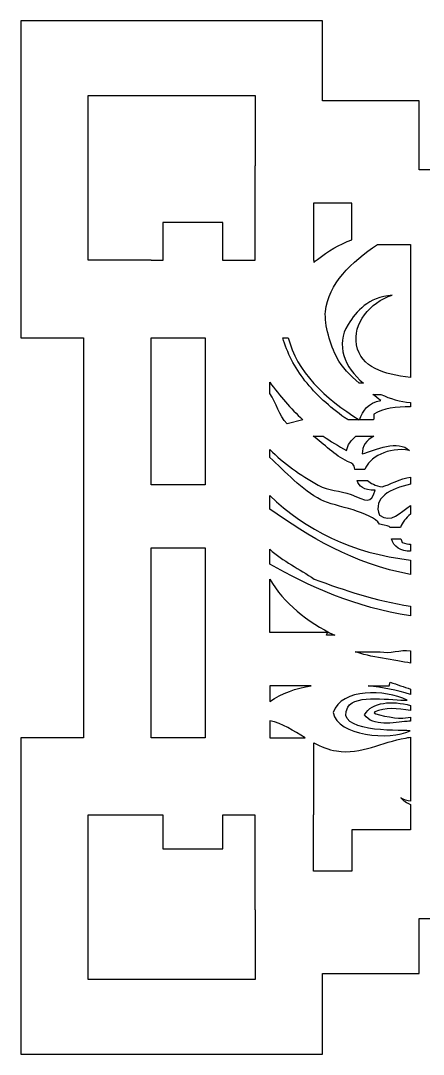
# Model space of a CAD drawing. Header units: centimetres. Extents: x -7.8 to 7.3, y -6 to 13.9.
# Drawn here: x -7.76 to -4.16, y 4.64 to 13.89 of the extents above; entities that cross this region are included whole.
import ezdxf

# ---------------------------------------------------------------- set-up
doc = ezdxf.new("R2010")
doc.units = ezdxf.units.CM
doc.header["$MEASUREMENT"] = 0
doc.layers.add('layer 1', color=7, linetype='Continuous')

msp = doc.modelspace()

# ---------------------------------------------------------------- linework, layer by layer
at = {"layer": 'layer 1', "color": 30}
for points, knots in [([(-7.76063, 13.89131), (-7.76063, 13.89131), (-5.05971, 13.89131), (-5.05971, 13.89131), (-5.05971, 13.89131), (-5.05971, 13.89131), (-5.05971, 13.17353), (-5.05971, 13.17353), (-5.05971, 13.17353), (-5.05971, 13.17353), (-4.19442, 13.17353), (-4.19442, 13.17353), (-4.19442, 13.17353), (-4.19442, 13.17353), (-4.19442, 12.55783), (-4.19442, 12.55783), (-4.19442, 12.55783), (-4.19442, 12.55783), (-2.87372, 12.55783), (-2.87372, 12.55783), (-2.87372, 12.55783), (-2.87372, 12.55783), (-2.87372, 13.89131), (-2.87372, 13.89131), (-2.87372, 13.89131), (-2.87372, 13.89131), (-0.23975, 13.89131), (-0.23975, 13.89131), (-0.23975, 13.89131), (-0.23975, 13.89131), (2.39421, 13.89131), (2.39421, 13.89131), (2.39421, 13.89131), (2.39421, 13.89131), (2.39421, 12.55783), (2.39421, 12.55783), (2.39421, 12.55783), (2.39421, 12.55783), (3.71491, 12.55783), (3.71491, 12.55783), (3.71491, 12.55783), (3.71491, 12.55783), (3.71491, 13.17353), (3.71491, 13.17353), (3.71491, 13.17353), (3.71491, 13.17353), (4.5802, 13.17353), (4.5802, 13.17353), (4.5802, 13.17353), (4.5802, 13.17353), (4.5802, 13.89131), (4.5802, 13.89131), (4.5802, 13.89131), (4.5802, 13.89131), (7.28112, 13.89131), (7.28112, 13.89131), (7.28112, 13.89131), (7.28112, 13.89131), (7.28112, 11.05528), (7.28112, 11.05528), (7.28112, 11.05528), (7.28112, 11.05528), (6.71779, 11.05528), (6.71779, 11.05528), (6.71779, 11.05528), (6.71779, 11.05528), (6.71779, 7.47615), (6.71779, 7.47615), (6.71779, 7.47615), (6.71779, 7.47615), (7.28112, 7.47615), (7.28112, 7.47615), (7.28112, 7.47615), (7.28112, 7.47615), (7.28112, 4.64433), (7.28112, 4.64433), (7.28112, 4.64433), (7.28112, 4.64433), (4.5802, 4.64433), (4.5802, 4.64433), (4.5802, 4.64433), (4.5802, 4.64433), (4.5802, 5.36721), (4.5802, 5.36721), (4.5802, 5.36721), (4.5802, 5.36721), (3.71491, 5.36721), (3.71491, 5.36721), (3.71491, 5.36721), (3.71491, 5.36721), (3.71491, 5.85966), (3.71491, 5.85966), (3.71491, 5.85966), (3.71491, 5.85966), (2.39421, 5.85966), (2.39421, 5.85966), (2.39421, 5.85966), (2.39421, 5.85966), (2.39421, 4.64433), (2.39421, 4.64433), (2.39421, 4.64433), (2.39421, 4.64433), (-0.23975, 4.64433), (-0.23975, 4.64433), (-0.23975, 4.64433), (-0.23975, 4.64433), (-2.87372, 4.64433), (-2.87372, 4.64433), (-2.87372, 4.64433), (-2.87372, 4.64433), (-2.87372, 5.85966), (-2.87372, 5.85966), (-2.87372, 5.85966), (-2.87372, 5.85966), (-4.19442, 5.85966), (-4.19442, 5.85966), (-4.19442, 5.85966), (-4.19442, 5.85966), (-4.19442, 5.36721), (-4.19442, 5.36721), (-4.19442, 5.36721), (-4.19442, 5.36721), (-5.05971, 5.36721), (-5.05971, 5.36721), (-5.05971, 5.36721), (-5.05971, 5.36721), (-5.05971, 4.64433), (-5.05971, 4.64433), (-5.05971, 4.64433), (-5.05971, 4.64433), (-7.76063, 4.64433), (-7.76063, 4.64433), (-7.76063, 4.64433), (-7.76063, 4.64433), (-7.76063, 7.47615), (-7.76063, 7.47615), (-7.76063, 7.47615), (-7.76063, 7.47615), (-7.1973, 7.47615), (-7.1973, 7.47615), (-7.1973, 7.47615), (-7.1973, 7.47615), (-7.1973, 11.05528), (-7.1973, 11.05528), (-7.1973, 11.05528), (-7.1973, 11.05528), (-7.76063, 11.05528), (-7.76063, 11.05528), (-7.76063, 11.05528), (-7.76063, 11.05528), (-7.76063, 13.89131), (-7.76063, 13.89131)], [0, 0, 0, 0, 0.025641, 0.025641, 0.025641, 0.025641, 0.0512821, 0.0512821, 0.0512821, 0.0512821, 0.0769231, 0.0769231, 0.0769231, 0.0769231, 0.1025641, 0.1025641, 0.1025641, 0.1025641, 0.1282051, 0.1282051, 0.1282051, 0.1282051, 0.1538462, 0.1538462, 0.1538462, 0.1538462, 0.1794872, 0.1794872, 0.1794872, 0.1794872, 0.2051282, 0.2051282, 0.2051282, 0.2051282, 0.2307692, 0.2307692, 0.2307692, 0.2307692, 0.2564103, 0.2564103, 0.2564103, 0.2564103, 0.2820513, 0.2820513, 0.2820513, 0.2820513, 0.3076923, 0.3076923, 0.3076923, 0.3076923, 0.3333333, 0.3333333, 0.3333333, 0.3333333, 0.3589744, 0.3589744, 0.3589744, 0.3589744, 0.3846154, 0.3846154, 0.3846154, 0.3846154, 0.4102564, 0.4102564, 0.4102564, 0.4102564, 0.4358974, 0.4358974, 0.4358974, 0.4358974, 0.4615385, 0.4615385, 0.4615385, 0.4615385, 0.4871795, 0.4871795, 0.4871795, 0.4871795, 0.5128205, 0.5128205, 0.5128205, 0.5128205, 0.5384615, 0.5384615, 0.5384615, 0.5384615, 0.5641026, 0.5641026, 0.5641026, 0.5641026, 0.5897436, 0.5897436, 0.5897436, 0.5897436, 0.6153846, 0.6153846, 0.6153846, 0.6153846, 0.6410256, 0.6410256, 0.6410256, 0.6410256, 0.6666667, 0.6666667, 0.6666667, 0.6666667, 0.6923077, 0.6923077, 0.6923077, 0.6923077, 0.7179487, 0.7179487, 0.7179487, 0.7179487, 0.7435897, 0.7435897, 0.7435897, 0.7435897, 0.7692308, 0.7692308, 0.7692308, 0.7692308, 0.7948718, 0.7948718, 0.7948718, 0.7948718, 0.8205128, 0.8205128, 0.8205128, 0.8205128, 0.8461538, 0.8461538, 0.8461538, 0.8461538, 0.8717949, 0.8717949, 0.8717949, 0.8717949, 0.8974359, 0.8974359, 0.8974359, 0.8974359, 0.9230769, 0.9230769, 0.9230769, 0.9230769, 0.9487179, 0.9487179, 0.9487179, 0.9487179, 1, 1, 1, 1]), ([(-6.48905, 12.08664), (-6.48905, 12.08664), (-5.95159, 12.08664), (-5.95159, 12.08664), (-5.95159, 12.08664), (-5.95159, 12.08664), (-5.95159, 11.74494), (-5.95159, 11.74494), (-5.95159, 11.74494), (-5.95159, 11.74494), (-5.66406, 11.74494), (-5.66406, 11.74494), (-5.66406, 11.74494), (-5.66406, 11.74494), (-5.66406, 12.59375), (-5.66406, 12.59375), (-5.66406, 12.59375), (-5.66406, 12.59375), (-5.66291, 12.59375), (-5.66291, 12.59375), (-5.66291, 12.59375), (-5.66291, 12.59375), (-5.66291, 13.22162), (-5.66291, 13.22162), (-5.66291, 13.22162), (-5.66291, 13.22162), (-7.15743, 13.22162), (-7.15743, 13.22162), (-7.15743, 13.22162), (-7.15743, 13.22162), (-7.15743, 11.74968), (-7.15743, 11.74968), (-7.15743, 11.74968), (-7.15743, 11.74968), (-6.5941, 11.74968), (-6.5941, 11.74968), (-6.5941, 11.74968), (-6.5941, 11.74968), (-6.5941, 11.74494), (-6.5941, 11.74494), (-6.5941, 11.74494), (-6.5941, 11.74494), (-6.48905, 11.74494), (-6.48905, 11.74494), (-6.48905, 11.74494), (-6.48905, 11.74494), (-6.48905, 12.08664), (-6.48905, 12.08664)], [0, 0, 0, 0, 0.0769231, 0.0769231, 0.0769231, 0.0769231, 0.1538462, 0.1538462, 0.1538462, 0.1538462, 0.2307692, 0.2307692, 0.2307692, 0.2307692, 0.3076923, 0.3076923, 0.3076923, 0.3076923, 0.3846154, 0.3846154, 0.3846154, 0.3846154, 0.4615385, 0.4615385, 0.4615385, 0.4615385, 0.5384615, 0.5384615, 0.5384615, 0.5384615, 0.6153846, 0.6153846, 0.6153846, 0.6153846, 0.6923077, 0.6923077, 0.6923077, 0.6923077, 0.7692308, 0.7692308, 0.7692308, 0.7692308, 0.8461538, 0.8461538, 0.8461538, 0.8461538, 1, 1, 1, 1]), ([(-4.79762, 11.93126), (-4.90965, 11.88836), (-5.01244, 11.82848), (-5.10452, 11.75586), (-5.10452, 11.75586), (-5.11584, 11.74693), (-5.12672, 11.73811), (-5.13719, 11.72936), (-5.13719, 11.72936), (-5.13719, 11.72936), (-5.13719, 11.74494), (-5.13719, 11.74494), (-5.13719, 11.74494), (-5.13719, 11.74494), (-5.13946, 11.74494), (-5.13946, 11.74494), (-5.13946, 11.74494), (-5.13946, 11.74494), (-5.13946, 12.25725), (-5.13946, 12.25725), (-5.13946, 12.25725), (-5.13946, 12.25725), (-4.79762, 12.25725), (-4.79762, 12.25725), (-4.79762, 12.25725), (-4.79762, 12.25725), (-4.79762, 11.93126), (-4.79762, 11.93126)], [0, 0, 0, 0, 0.125, 0.125, 0.125, 0.125, 0.25, 0.25, 0.25, 0.25, 0.375, 0.375, 0.375, 0.375, 0.5, 0.5, 0.5, 0.5, 0.625, 0.625, 0.625, 0.625, 0.75, 0.75, 0.75, 0.75, 1, 1, 1, 1]), ([(-4.73271, 10.64824), (-4.73271, 10.64824), (-4.69358, 10.64824), (-4.69358, 10.64824), (-4.69358, 10.64824), (-4.86267, 10.7892), (-4.94377, 10.99246), (-4.83118, 11.17278), (-4.83118, 11.17278), (-4.75392, 11.29647), (-4.65457, 11.41273), (-4.43544, 11.43678), (-4.43544, 11.43678), (-4.63581, 11.36907), (-4.79131, 11.18314), (-4.75459, 10.99002), (-4.75459, 10.99002), (-4.71588, 10.78657), (-4.51489, 10.72878), (-4.27172, 10.70014), (-4.27172, 10.70014), (-4.27172, 10.70014), (-4.27172, 11.88813), (-4.27172, 11.88813), (-4.27172, 11.88813), (-4.27172, 11.88813), (-4.56716, 11.88813), (-4.56716, 11.88813), (-4.56716, 11.88813), (-4.80299, 11.73321), (-5.00788, 11.5377), (-5.033, 11.28854), (-5.033, 11.28854), (-5.04477, 11.17185), (-4.987, 10.98233), (-4.93083, 10.87809), (-4.93083, 10.87809), (-4.88386, 10.79097), (-4.81244, 10.71697), (-4.73271, 10.64824)], [0, 0, 0, 0, 0.0909091, 0.0909091, 0.0909091, 0.0909091, 0.1818182, 0.1818182, 0.1818182, 0.1818182, 0.2727273, 0.2727273, 0.2727273, 0.2727273, 0.3636364, 0.3636364, 0.3636364, 0.3636364, 0.4545455, 0.4545455, 0.4545455, 0.4545455, 0.5454545, 0.5454545, 0.5454545, 0.5454545, 0.6363636, 0.6363636, 0.6363636, 0.6363636, 0.7272727, 0.7272727, 0.7272727, 0.7272727, 0.8181818, 0.8181818, 0.8181818, 0.8181818, 1, 1, 1, 1]), ([(-6.10933, 9.73782), (-6.10933, 9.73782), (-6.10933, 11.05528), (-6.10933, 11.05528), (-6.10933, 11.05528), (-6.10933, 11.05528), (-6.5941, 11.05528), (-6.5941, 11.05528), (-6.5941, 11.05528), (-6.5941, 11.05528), (-6.5941, 9.73782), (-6.5941, 9.73782), (-6.5941, 9.73782), (-6.5941, 9.73782), (-6.10933, 9.73782), (-6.10933, 9.73782)], [0, 0, 0, 0, 0.2, 0.2, 0.2, 0.2, 0.4, 0.4, 0.4, 0.4, 0.6, 0.6, 0.6, 0.6, 1, 1, 1, 1]), ([(-4.83031, 10.32125), (-4.83031, 10.32125), (-4.73132, 10.32125), (-4.73132, 10.32125), (-4.73132, 10.32125), (-5.03606, 10.50621), (-5.29498, 10.75656), (-5.36553, 11.05528), (-5.36553, 11.05528), (-5.36553, 11.05528), (-5.41552, 11.05528), (-5.41552, 11.05528), (-5.41552, 11.05528), (-5.37619, 10.92063), (-5.31048, 10.79084), (-5.21646, 10.67066), (-5.21646, 10.67066), (-5.11936, 10.54659), (-4.99703, 10.43581), (-4.85959, 10.33909), (-4.85959, 10.33909), (-4.85105, 10.33308), (-4.84102, 10.32716), (-4.83031, 10.32125)], [0, 0, 0, 0, 0.1428571, 0.1428571, 0.1428571, 0.1428571, 0.2857143, 0.2857143, 0.2857143, 0.2857143, 0.4285714, 0.4285714, 0.4285714, 0.4285714, 0.5714286, 0.5714286, 0.5714286, 0.5714286, 0.7142857, 0.7142857, 0.7142857, 0.7142857, 1, 1, 1, 1]), ([(-5.37521, 10.28399), (-5.37521, 10.28399), (-5.23594, 10.32125), (-5.23594, 10.32125), (-5.23594, 10.32125), (-5.34691, 10.42215), (-5.44162, 10.53313), (-5.53149, 10.65787), (-5.53149, 10.65787), (-5.53149, 10.65787), (-5.53149, 10.55482), (-5.53149, 10.55482), (-5.53149, 10.55482), (-5.46756, 10.4732), (-5.45326, 10.35747), (-5.37521, 10.28399)], [0, 0, 0, 0, 0.2, 0.2, 0.2, 0.2, 0.4, 0.4, 0.4, 0.4, 0.6, 0.6, 0.6, 0.6, 1, 1, 1, 1]), ([(-4.72853, 10.32125), (-4.72853, 10.32125), (-4.60403, 10.32125), (-4.60403, 10.32125), (-4.60403, 10.32125), (-4.5991, 10.33449), (-4.59671, 10.34974), (-4.6014, 10.37064), (-4.6014, 10.37064), (-4.51675, 10.42573), (-4.40035, 10.43831), (-4.27172, 10.437), (-4.27172, 10.437), (-4.27172, 10.437), (-4.27172, 10.47485), (-4.27172, 10.47485), (-4.27172, 10.47485), (-4.36485, 10.48292), (-4.45527, 10.50897), (-4.53673, 10.54802), (-4.53673, 10.54802), (-4.53673, 10.54802), (-4.60878, 10.54802), (-4.60878, 10.54802), (-4.60878, 10.54802), (-4.58494, 10.52945), (-4.56108, 10.51099), (-4.53758, 10.49246), (-4.53758, 10.49246), (-4.65037, 10.47775), (-4.69972, 10.40046), (-4.72853, 10.32125)], [0, 0, 0, 0, 0.1111111, 0.1111111, 0.1111111, 0.1111111, 0.2222222, 0.2222222, 0.2222222, 0.2222222, 0.3333333, 0.3333333, 0.3333333, 0.3333333, 0.4444444, 0.4444444, 0.4444444, 0.4444444, 0.5555556, 0.5555556, 0.5555556, 0.5555556, 0.6666667, 0.6666667, 0.6666667, 0.6666667, 0.7777778, 0.7777778, 0.7777778, 0.7777778, 1, 1, 1, 1]), ([(-4.59944, 10.17455), (-4.59944, 10.17455), (-4.76257, 10.17455), (-4.76257, 10.17455), (-4.76257, 10.17455), (-4.80188, 10.13638), (-4.83789, 10.0992), (-4.84394, 10.0457), (-4.84394, 10.0457), (-4.91958, 10.08698), (-4.9886, 10.12979), (-5.05236, 10.17455), (-5.05236, 10.17455), (-5.05236, 10.17455), (-5.14243, 10.17455), (-5.14243, 10.17455), (-5.14243, 10.17455), (-5.04896, 10.10652), (-4.94706, 9.99941), (-4.83727, 9.94859), (-4.83727, 9.94859), (-4.78806, 9.92581), (-4.7764, 9.92646), (-4.76931, 9.87703), (-4.76931, 9.87703), (-4.76931, 9.87703), (-4.68039, 9.87703), (-4.68039, 9.87703), (-4.68039, 9.87703), (-4.64719, 9.97962), (-4.46796, 10.08461), (-4.28229, 10.0457), (-4.28229, 10.0457), (-4.37979, 10.145), (-4.59107, 10.05375), (-4.70351, 10.01525), (-4.70351, 10.01525), (-4.70747, 10.08539), (-4.66512, 10.13797), (-4.59944, 10.17455)], [0, 0, 0, 0, 0.0909091, 0.0909091, 0.0909091, 0.0909091, 0.1818182, 0.1818182, 0.1818182, 0.1818182, 0.2727273, 0.2727273, 0.2727273, 0.2727273, 0.3636364, 0.3636364, 0.3636364, 0.3636364, 0.4545455, 0.4545455, 0.4545455, 0.4545455, 0.5454545, 0.5454545, 0.5454545, 0.5454545, 0.6363636, 0.6363636, 0.6363636, 0.6363636, 0.7272727, 0.7272727, 0.7272727, 0.7272727, 0.8181818, 0.8181818, 0.8181818, 0.8181818, 1, 1, 1, 1]), ([(-4.45336, 9.35731), (-4.45336, 9.35731), (-4.361, 9.35731), (-4.361, 9.35731), (-4.361, 9.35731), (-4.34731, 9.40369), (-4.3136, 9.44255), (-4.27172, 9.47605), (-4.27172, 9.47605), (-4.27172, 9.47605), (-4.27172, 9.553), (-4.27172, 9.553), (-4.27172, 9.553), (-4.36478, 9.49289), (-4.44375, 9.3901), (-4.55036, 9.46694), (-4.55036, 9.46694), (-4.61071, 9.62364), (-4.4527, 9.70769), (-4.27172, 9.74425), (-4.27172, 9.74425), (-4.27172, 9.74425), (-4.27172, 9.8063), (-4.27172, 9.8063), (-4.27172, 9.8063), (-4.35936, 9.79637), (-4.4668, 9.73853), (-4.52482, 9.72079), (-4.52482, 9.72079), (-4.58806, 9.73222), (-4.63046, 9.75218), (-4.65584, 9.77681), (-4.65584, 9.77681), (-4.65584, 9.77681), (-4.75058, 9.77681), (-4.75058, 9.77681), (-4.75058, 9.77681), (-4.73272, 9.72743), (-4.69324, 9.68997), (-4.58865, 9.69033), (-4.58865, 9.69033), (-4.62341, 9.56446), (-4.66334, 9.59614), (-4.80393, 9.65113), (-4.80393, 9.65113), (-4.90911, 9.69225), (-5.00135, 9.6834), (-5.09777, 9.73645), (-5.09777, 9.73645), (-5.25995, 9.82564), (-5.40745, 9.93209), (-5.53149, 10.05405), (-5.53149, 10.05405), (-5.53149, 10.05405), (-5.53149, 9.98416), (-5.53149, 9.98416), (-5.53149, 9.98416), (-5.39402, 9.86276), (-5.24375, 9.68809), (-5.0737, 9.60483), (-5.0737, 9.60483), (-4.93965, 9.53919), (-4.61553, 9.5018), (-4.55036, 9.38571), (-4.55036, 9.38571), (-4.48503, 9.3765), (-4.46144, 9.37008), (-4.45336, 9.35731)], [0, 0, 0, 0, 0.0555556, 0.0555556, 0.0555556, 0.0555556, 0.1111111, 0.1111111, 0.1111111, 0.1111111, 0.1666667, 0.1666667, 0.1666667, 0.1666667, 0.2222222, 0.2222222, 0.2222222, 0.2222222, 0.2777778, 0.2777778, 0.2777778, 0.2777778, 0.3333333, 0.3333333, 0.3333333, 0.3333333, 0.3888889, 0.3888889, 0.3888889, 0.3888889, 0.4444444, 0.4444444, 0.4444444, 0.4444444, 0.5, 0.5, 0.5, 0.5, 0.5555556, 0.5555556, 0.5555556, 0.5555556, 0.6111111, 0.6111111, 0.6111111, 0.6111111, 0.6666667, 0.6666667, 0.6666667, 0.6666667, 0.7222222, 0.7222222, 0.7222222, 0.7222222, 0.7777778, 0.7777778, 0.7777778, 0.7777778, 0.8333333, 0.8333333, 0.8333333, 0.8333333, 0.8888889, 0.8888889, 0.8888889, 0.8888889, 1, 1, 1, 1]), ([(-4.27172, 8.93687), (-4.27172, 8.93687), (-4.27172, 9.06604), (-4.27172, 9.06604), (-4.27172, 9.06604), (-4.79106, 9.12277), (-5.21814, 9.34052), (-5.53149, 9.64256), (-5.53149, 9.64256), (-5.53149, 9.64256), (-5.53149, 9.52252), (-5.53149, 9.52252), (-5.53149, 9.52252), (-5.18939, 9.27935), (-4.78687, 9.03134), (-4.27172, 8.93687)], [0, 0, 0, 0, 0.2, 0.2, 0.2, 0.2, 0.4, 0.4, 0.4, 0.4, 0.6, 0.6, 0.6, 0.6, 1, 1, 1, 1]), ([(-4.35916, 9.25708), (-4.35916, 9.25708), (-4.44343, 9.25708), (-4.44343, 9.25708), (-4.44343, 9.25708), (-4.42478, 9.18633), (-4.35515, 9.14204), (-4.27172, 9.14448), (-4.27172, 9.14448), (-4.27172, 9.14448), (-4.27172, 9.20875), (-4.27172, 9.20875), (-4.27172, 9.20875), (-4.29332, 9.20791), (-4.31774, 9.21208), (-4.34611, 9.22326), (-4.34611, 9.22326), (-4.35154, 9.23487), (-4.35585, 9.24614), (-4.35916, 9.25708)], [0, 0, 0, 0, 0.1666667, 0.1666667, 0.1666667, 0.1666667, 0.3333333, 0.3333333, 0.3333333, 0.3333333, 0.5, 0.5, 0.5, 0.5, 0.6666667, 0.6666667, 0.6666667, 0.6666667, 1, 1, 1, 1]), ([(-6.10933, 7.47615), (-6.10933, 7.47615), (-6.10933, 9.17607), (-6.10933, 9.17607), (-6.10933, 9.17607), (-6.10933, 9.17607), (-6.5941, 9.17607), (-6.5941, 9.17607), (-6.5941, 9.17607), (-6.5941, 9.17607), (-6.5941, 7.47615), (-6.5941, 7.47615), (-6.5941, 7.47615), (-6.5941, 7.47615), (-6.10933, 7.47615), (-6.10933, 7.47615)], [0, 0, 0, 0, 0.2, 0.2, 0.2, 0.2, 0.4, 0.4, 0.4, 0.4, 0.6, 0.6, 0.6, 0.6, 1, 1, 1, 1]), ([(-4.27172, 8.56646), (-4.27172, 8.56646), (-4.27172, 8.6535), (-4.27172, 8.6535), (-4.27172, 8.6535), (-4.59063, 8.70349), (-4.8541, 8.79334), (-5.13511, 8.89582), (-5.13511, 8.89582), (-5.26166, 8.98649), (-5.41641, 9.05537), (-5.53149, 9.16214), (-5.53149, 9.16214), (-5.53149, 9.16214), (-5.53149, 9.03027), (-5.53149, 9.03027), (-5.53149, 9.03027), (-5.1898, 8.83513), (-4.76348, 8.63974), (-4.27172, 8.56646)], [0, 0, 0, 0, 0.1666667, 0.1666667, 0.1666667, 0.1666667, 0.3333333, 0.3333333, 0.3333333, 0.3333333, 0.5, 0.5, 0.5, 0.5, 0.6666667, 0.6666667, 0.6666667, 0.6666667, 1, 1, 1, 1]), ([(-5.02247, 8.39317), (-5.02247, 8.39317), (-4.95045, 8.39317), (-4.95045, 8.39317), (-4.95045, 8.39317), (-5.20133, 8.5139), (-5.40411, 8.68002), (-5.53149, 8.89633), (-5.53149, 8.89633), (-5.53149, 8.89633), (-5.53149, 8.41901), (-5.53149, 8.41901), (-5.53149, 8.41901), (-5.53149, 8.41901), (-5.01508, 8.41901), (-5.01508, 8.41901), (-5.01508, 8.41901), (-5.01508, 8.41901), (-5.02247, 8.39317), (-5.02247, 8.39317)], [0, 0, 0, 0, 0.1666667, 0.1666667, 0.1666667, 0.1666667, 0.3333333, 0.3333333, 0.3333333, 0.3333333, 0.5, 0.5, 0.5, 0.5, 0.6666667, 0.6666667, 0.6666667, 0.6666667, 1, 1, 1, 1]), ([(-4.54505, 8.24647), (-4.54505, 8.24647), (-4.76748, 8.24647), (-4.76748, 8.24647), (-4.76748, 8.24647), (-4.64857, 8.20069), (-4.40075, 8.16812), (-4.27172, 8.14466), (-4.27172, 8.14466), (-4.27172, 8.14466), (-4.27172, 8.25364), (-4.27172, 8.25364), (-4.27172, 8.25364), (-4.36549, 8.26913), (-4.45685, 8.22324), (-4.54505, 8.24647)], [0, 0, 0, 0, 0.2, 0.2, 0.2, 0.2, 0.4, 0.4, 0.4, 0.4, 0.6, 0.6, 0.6, 0.6, 1, 1, 1, 1]), ([(-4.27172, 7.86354), (-4.27172, 7.86354), (-4.27172, 7.91137), (-4.27172, 7.91137), (-4.27172, 7.91137), (-4.33045, 7.93053), (-4.39169, 7.95161), (-4.453, 7.97474), (-4.453, 7.97474), (-4.453, 7.97474), (-4.46286, 7.93997), (-4.46286, 7.93997), (-4.46286, 7.93997), (-4.46286, 7.93997), (-4.65124, 7.93997), (-4.65124, 7.93997), (-4.65124, 7.93997), (-4.52639, 7.92655), (-4.39543, 7.90182), (-4.27172, 7.86354)], [0, 0, 0, 0, 0.1666667, 0.1666667, 0.1666667, 0.1666667, 0.3333333, 0.3333333, 0.3333333, 0.3333333, 0.5, 0.5, 0.5, 0.5, 0.6666667, 0.6666667, 0.6666667, 0.6666667, 1, 1, 1, 1]), ([(-5.16103, 7.93997), (-5.29912, 7.91967), (-5.41987, 7.87689), (-5.53149, 7.80137), (-5.53149, 7.80137), (-5.53149, 7.80137), (-5.53149, 7.93997), (-5.53149, 7.93997), (-5.53149, 7.93997), (-5.53149, 7.93997), (-5.16103, 7.93997), (-5.16103, 7.93997)], [0, 0, 0, 0, 0.25, 0.25, 0.25, 0.25, 0.5, 0.5, 0.5, 0.5, 1, 1, 1, 1]), ([(-4.30106, 7.81338), (-4.43049, 7.80641), (-4.76333, 7.87446), (-4.83267, 7.74928), (-4.83267, 7.74928), (-4.95658, 7.52569), (-4.40031, 7.54455), (-4.27552, 7.53924), (-4.27552, 7.53924), (-4.45827, 7.44855), (-4.9259, 7.49144), (-4.96482, 7.70169), (-4.96482, 7.70169), (-4.88534, 7.92295), (-4.50242, 7.90753), (-4.30106, 7.81338)], [0, 0, 0, 0, 0.2, 0.2, 0.2, 0.2, 0.4, 0.4, 0.4, 0.4, 0.6, 0.6, 0.6, 0.6, 1, 1, 1, 1]), ([(-4.27172, 7.62613), (-4.27172, 7.62613), (-4.27172, 7.66037), (-4.27172, 7.66037), (-4.27172, 7.66037), (-4.30193, 7.6562), (-4.33227, 7.6526), (-4.36298, 7.65054), (-4.36298, 7.65054), (-4.38324, 7.64916), (-4.64675, 7.68575), (-4.59154, 7.70936), (-4.59154, 7.70936), (-4.50422, 7.7467), (-4.38531, 7.74133), (-4.27172, 7.71943), (-4.27172, 7.71943), (-4.27172, 7.71943), (-4.27172, 7.76638), (-4.27172, 7.76638), (-4.27172, 7.76638), (-4.43915, 7.80818), (-4.61585, 7.7999), (-4.68399, 7.68137), (-4.68399, 7.68137), (-4.61052, 7.57444), (-4.42224, 7.60993), (-4.30094, 7.62303), (-4.30094, 7.62303), (-4.29124, 7.62408), (-4.2815, 7.62513), (-4.27172, 7.62613)], [0, 0, 0, 0, 0.1111111, 0.1111111, 0.1111111, 0.1111111, 0.2222222, 0.2222222, 0.2222222, 0.2222222, 0.3333333, 0.3333333, 0.3333333, 0.3333333, 0.4444444, 0.4444444, 0.4444444, 0.4444444, 0.5555556, 0.5555556, 0.5555556, 0.5555556, 0.6666667, 0.6666667, 0.6666667, 0.6666667, 0.7777778, 0.7777778, 0.7777778, 0.7777778, 1, 1, 1, 1]), ([(-5.53149, 7.62853), (-5.418, 7.60504), (-5.31708, 7.53816), (-5.21355, 7.47615), (-5.21355, 7.47615), (-5.21355, 7.47615), (-5.53149, 7.47615), (-5.53149, 7.47615), (-5.53149, 7.47615), (-5.53149, 7.47615), (-5.53149, 7.62853), (-5.53149, 7.62853)], [0, 0, 0, 0, 0.25, 0.25, 0.25, 0.25, 0.5, 0.5, 0.5, 0.5, 1, 1, 1, 1]), ([(-4.27172, 6.65264), (-4.27172, 6.65264), (-4.27172, 6.88054), (-4.27172, 6.88054), (-4.27172, 6.88054), (-4.30677, 6.89435), (-4.33733, 6.91337), (-4.35889, 6.93867), (-4.35889, 6.93867), (-4.33006, 6.92319), (-4.30096, 6.91324), (-4.27172, 6.90765), (-4.27172, 6.90765), (-4.27172, 6.90765), (-4.27172, 7.4807), (-4.27172, 7.4807), (-4.27172, 7.4807), (-4.28693, 7.47858), (-4.30222, 7.47622), (-4.31761, 7.47361), (-4.31761, 7.47361), (-4.52749, 7.43813), (-4.7102, 7.32359), (-4.93317, 7.35806), (-4.93317, 7.35806), (-5.00583, 7.3693), (-5.07268, 7.39775), (-5.13719, 7.4324), (-5.13719, 7.4324), (-5.13719, 7.4324), (-5.13719, 6.7865), (-5.13719, 6.7865), (-5.13719, 6.7865), (-5.13719, 6.7865), (-5.13946, 6.7865), (-5.13946, 6.7865), (-5.13946, 6.7865), (-5.13946, 6.7865), (-5.13946, 6.28349), (-5.13946, 6.28349), (-5.13946, 6.28349), (-5.13946, 6.28349), (-4.79762, 6.28349), (-4.79762, 6.28349), (-4.79762, 6.28349), (-4.79762, 6.28349), (-4.79762, 6.65264), (-4.79762, 6.65264), (-4.79762, 6.65264), (-4.79762, 6.65264), (-4.27172, 6.65264), (-4.27172, 6.65264)], [0, 0, 0, 0, 0.0714286, 0.0714286, 0.0714286, 0.0714286, 0.1428571, 0.1428571, 0.1428571, 0.1428571, 0.2142857, 0.2142857, 0.2142857, 0.2142857, 0.2857143, 0.2857143, 0.2857143, 0.2857143, 0.3571429, 0.3571429, 0.3571429, 0.3571429, 0.4285714, 0.4285714, 0.4285714, 0.4285714, 0.5, 0.5, 0.5, 0.5, 0.5714286, 0.5714286, 0.5714286, 0.5714286, 0.6428571, 0.6428571, 0.6428571, 0.6428571, 0.7142857, 0.7142857, 0.7142857, 0.7142857, 0.7857143, 0.7857143, 0.7857143, 0.7857143, 0.8571429, 0.8571429, 0.8571429, 0.8571429, 1, 1, 1, 1]), ([(-5.95159, 6.7865), (-5.95159, 6.7865), (-5.95159, 6.48282), (-5.95159, 6.48282), (-5.95159, 6.48282), (-5.95159, 6.48282), (-6.48905, 6.48282), (-6.48905, 6.48282), (-6.48905, 6.48282), (-6.48905, 6.48282), (-6.48905, 6.7865), (-6.48905, 6.7865), (-6.48905, 6.7865), (-6.48905, 6.7865), (-6.5941, 6.7865), (-6.5941, 6.7865), (-6.5941, 6.7865), (-6.5941, 6.7865), (-6.5941, 6.78596), (-6.5941, 6.78596), (-6.5941, 6.78596), (-6.5941, 6.78596), (-7.15743, 6.78596), (-7.15743, 6.78596), (-7.15743, 6.78596), (-7.15743, 6.78596), (-7.15743, 5.31402), (-7.15743, 5.31402), (-7.15743, 5.31402), (-7.15743, 5.31402), (-5.66291, 5.31402), (-5.66291, 5.31402), (-5.66291, 5.31402), (-5.66291, 5.31402), (-5.66291, 5.93769), (-5.66291, 5.93769), (-5.66291, 5.93769), (-5.66291, 5.93769), (-5.66406, 5.93769), (-5.66406, 5.93769), (-5.66406, 5.93769), (-5.66406, 5.93769), (-5.66406, 6.7865), (-5.66406, 6.7865), (-5.66406, 6.7865), (-5.66406, 6.7865), (-5.95159, 6.7865), (-5.95159, 6.7865)], [0, 0, 0, 0, 0.0769231, 0.0769231, 0.0769231, 0.0769231, 0.1538462, 0.1538462, 0.1538462, 0.1538462, 0.2307692, 0.2307692, 0.2307692, 0.2307692, 0.3076923, 0.3076923, 0.3076923, 0.3076923, 0.3846154, 0.3846154, 0.3846154, 0.3846154, 0.4615385, 0.4615385, 0.4615385, 0.4615385, 0.5384615, 0.5384615, 0.5384615, 0.5384615, 0.6153846, 0.6153846, 0.6153846, 0.6153846, 0.6923077, 0.6923077, 0.6923077, 0.6923077, 0.7692308, 0.7692308, 0.7692308, 0.7692308, 0.8461538, 0.8461538, 0.8461538, 0.8461538, 1, 1, 1, 1])]:
    msp.add_open_spline(points, degree=3, knots=knots, dxfattribs=at)

doc.saveas('drawing.dxf')
